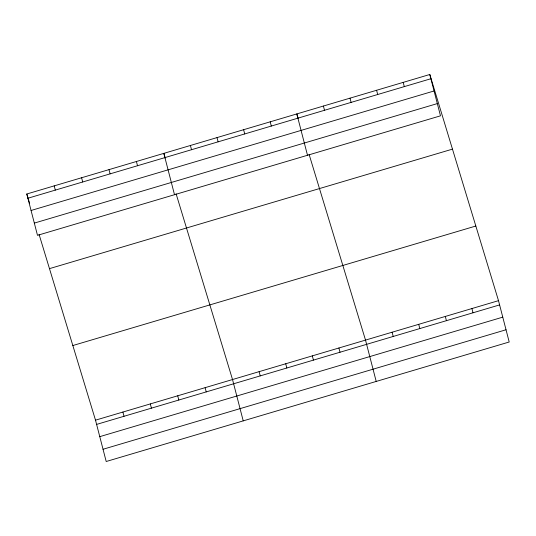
<?xml version="1.0" encoding="UTF-8"?>
<svg xmlns="http://www.w3.org/2000/svg" width="536" height="536" viewBox="0 0 536 536"><rect width="100%" height="100%" fill="white"/><g stroke="black" fill="none" stroke-linecap="round" stroke-linejoin="round"><path stroke-width="0.8" d="M429.798 74.491L440.492 115.83L37.493 235.338L26.8 193.999L429.798 74.491L498.507 300.663L509.2 342.002L106.202 461.509L95.509 420.17L39.081 234.426M27.899 198.24L430.897 78.732M31.061 210.481L434.06 90.973M34.324 223.097L437.322 103.589M49.473 268.637L452.471 149.129M72.836 345.539L475.834 226.025M95.509 420.17L498.507 300.663M96.607 424.412L499.606 304.904M99.776 436.652L502.775 317.145M103.033 449.269L506.031 329.761M298.224 118.597L296.81 113.927L307.497 155.266M309.091 154.355L365.519 340.105L376.212 381.438M165.235 158.033L163.822 153.37L174.508 194.702M176.103 193.798L232.53 379.542L243.223 420.874M26.8 193.999L29.634 203.332M471.915 308.555L473.007 312.79M403.199 82.377L404.298 86.618M445.315 316.441L446.408 320.682M376.6 90.269L377.699 94.51M418.717 324.327L419.815 328.568M350.008 98.155L351.1 102.396M392.118 332.213L393.216 336.454M323.409 106.041L324.501 110.282M338.92 347.991L340.018 352.232M270.211 121.819L271.31 126.061M312.327 355.877L313.419 360.118M243.612 129.705L244.711 133.946M285.728 363.763L286.82 368.004M217.013 137.591L218.112 141.832M259.129 371.656L260.228 375.89M190.421 145.477L191.513 149.718M205.127 387.669L206.226 391.91M136.419 161.497L137.511 165.731M177.724 395.796L178.816 400.037M109.009 169.624L110.108 173.858M150.321 403.923L151.413 408.157M81.606 177.744L82.705 181.985M122.918 412.05L124.01 416.284M54.203 185.871L55.302 190.113"/></g></svg>
